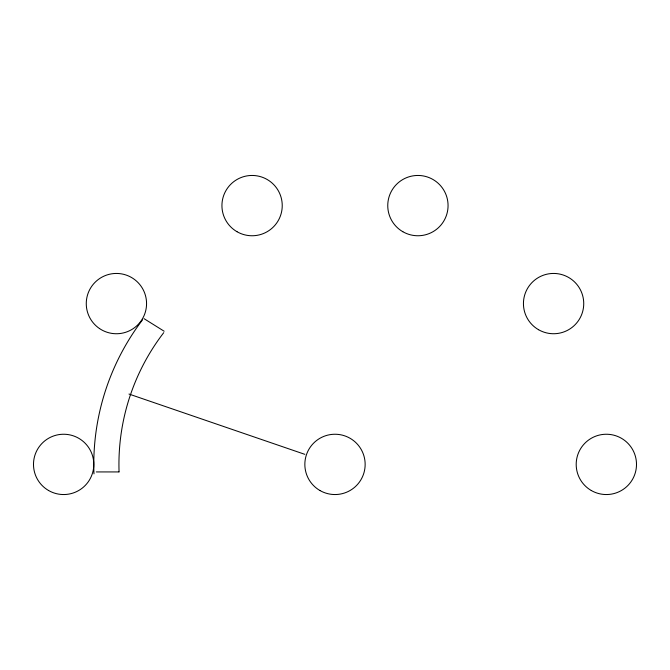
<?xml version="1.0" encoding="UTF-8"?>
<svg xmlns="http://www.w3.org/2000/svg" width="670" height="670" viewBox="0 0 670 670"><rect width="100%" height="100%" fill="white"/><g stroke="black" fill="none" stroke-linecap="round" stroke-linejoin="round"><path stroke-width="1" d="M96.312 471.931L118.925 471.931M128.975 394.044L304.85 454.344M144.05 318.669L164.15 331.231M93.976 473.849A238.696 238.696 0 0 1 142.459 319.95M119.067 471.898A216.067 216.067 0 0 1 163.74 332.655M48.575 490.507A30.15 30.15 0 0 0 93.8 464.394A30.15 30.15 0 0 0 48.575 438.281A30.15 30.15 0 0 0 48.575 490.507M99.512 328.56A30.15 30.15 0 0 0 146.487 305.746A30.15 30.15 0 0 0 103.239 276.476A30.15 30.15 0 0 0 99.512 328.56M237.013 231.72A30.15 30.15 0 0 0 282.238 205.606A30.15 30.15 0 0 0 237.013 179.493A30.15 30.15 0 0 0 237.013 231.72M402.838 231.72A30.15 30.15 0 0 0 448.062 205.606A30.15 30.15 0 0 0 402.838 179.493A30.15 30.15 0 0 0 402.838 231.72M538.513 329.699A30.15 30.15 0 0 0 583.738 303.594A30.15 30.15 0 0 0 538.513 277.481A30.15 30.15 0 0 0 538.513 329.699M591.275 490.507A30.15 30.15 0 0 0 636.5 464.394A30.15 30.15 0 0 0 591.275 438.281A30.15 30.15 0 0 0 591.275 490.507M319.925 490.507A30.15 30.15 0 0 0 365.15 464.394A30.15 30.15 0 0 0 319.925 438.281A30.15 30.15 0 0 0 319.925 490.507"/></g></svg>
